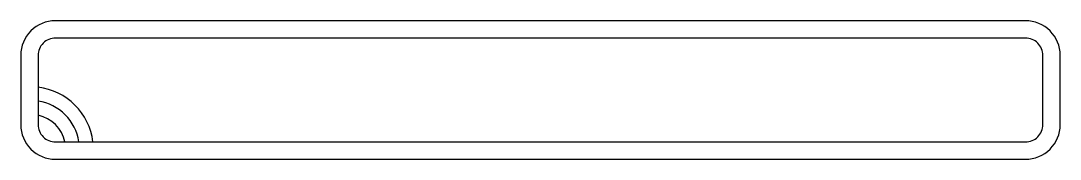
# Model space of a CAD drawing. Header units: millimetres. Extents: x 127.1 to 142.1, y 34.1 to 36.1.
import ezdxf

# ---------------------------------------------------------------- set-up
doc = ezdxf.new("R2010")
doc.units = ezdxf.units.MM
doc.header["$LTSCALE"] = 10
doc.layers.add('dim4', color=1, linetype='Continuous')
doc.layers.add('piscinas_igui', color=3, linetype='Continuous')

msp = doc.modelspace()

# ---------------------------------------------------------------- linework, layer by layer
at = {"layer": 'dim4'}
for centre, radius, start, end in [((127.291, 34.246), 0.704, 8.7034, 81.2966), ((127.296, 34.248), 0.499, 12.032, 78.2496)]:
    msp.add_arc(centre, radius, start, end, dxfattribs=at)
at = {"layer": 'piscinas_igui'}
for points in [[(127.647, 34.102), (141.647, 34.102, 0.414214), (142.147, 34.602), (142.147, 35.602, 0.414214), (141.647, 36.102), (127.647, 36.102, 0.414214), (127.147, 35.602), (127.147, 34.602, 0.414214)], [(127.647, 34.352), (141.647, 34.352, 0.414214), (141.897, 34.602), (141.897, 35.602, 0.414214), (141.647, 35.852), (127.647, 35.852, 0.414214), (127.397, 35.602), (127.397, 34.602, 0.414214)]]:
    msp.add_lwpolyline(points, format="xyb", close=True, dxfattribs=at)
at = {"layer": 'piscinas_igui', "color": 1}
msp.add_arc((127.289, 34.243), 0.906, 6.8994, 83.1006, dxfattribs=at)

doc.saveas('drawing.dxf')
